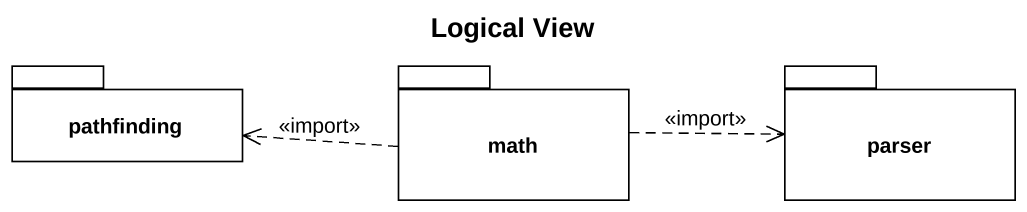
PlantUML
@startuml
title Logical View
package pathfinding {
}
package math {
}
package parser {
}
math .left.> pathfinding : <<import>>
math .right.> parser : <<import>>
@enduml
